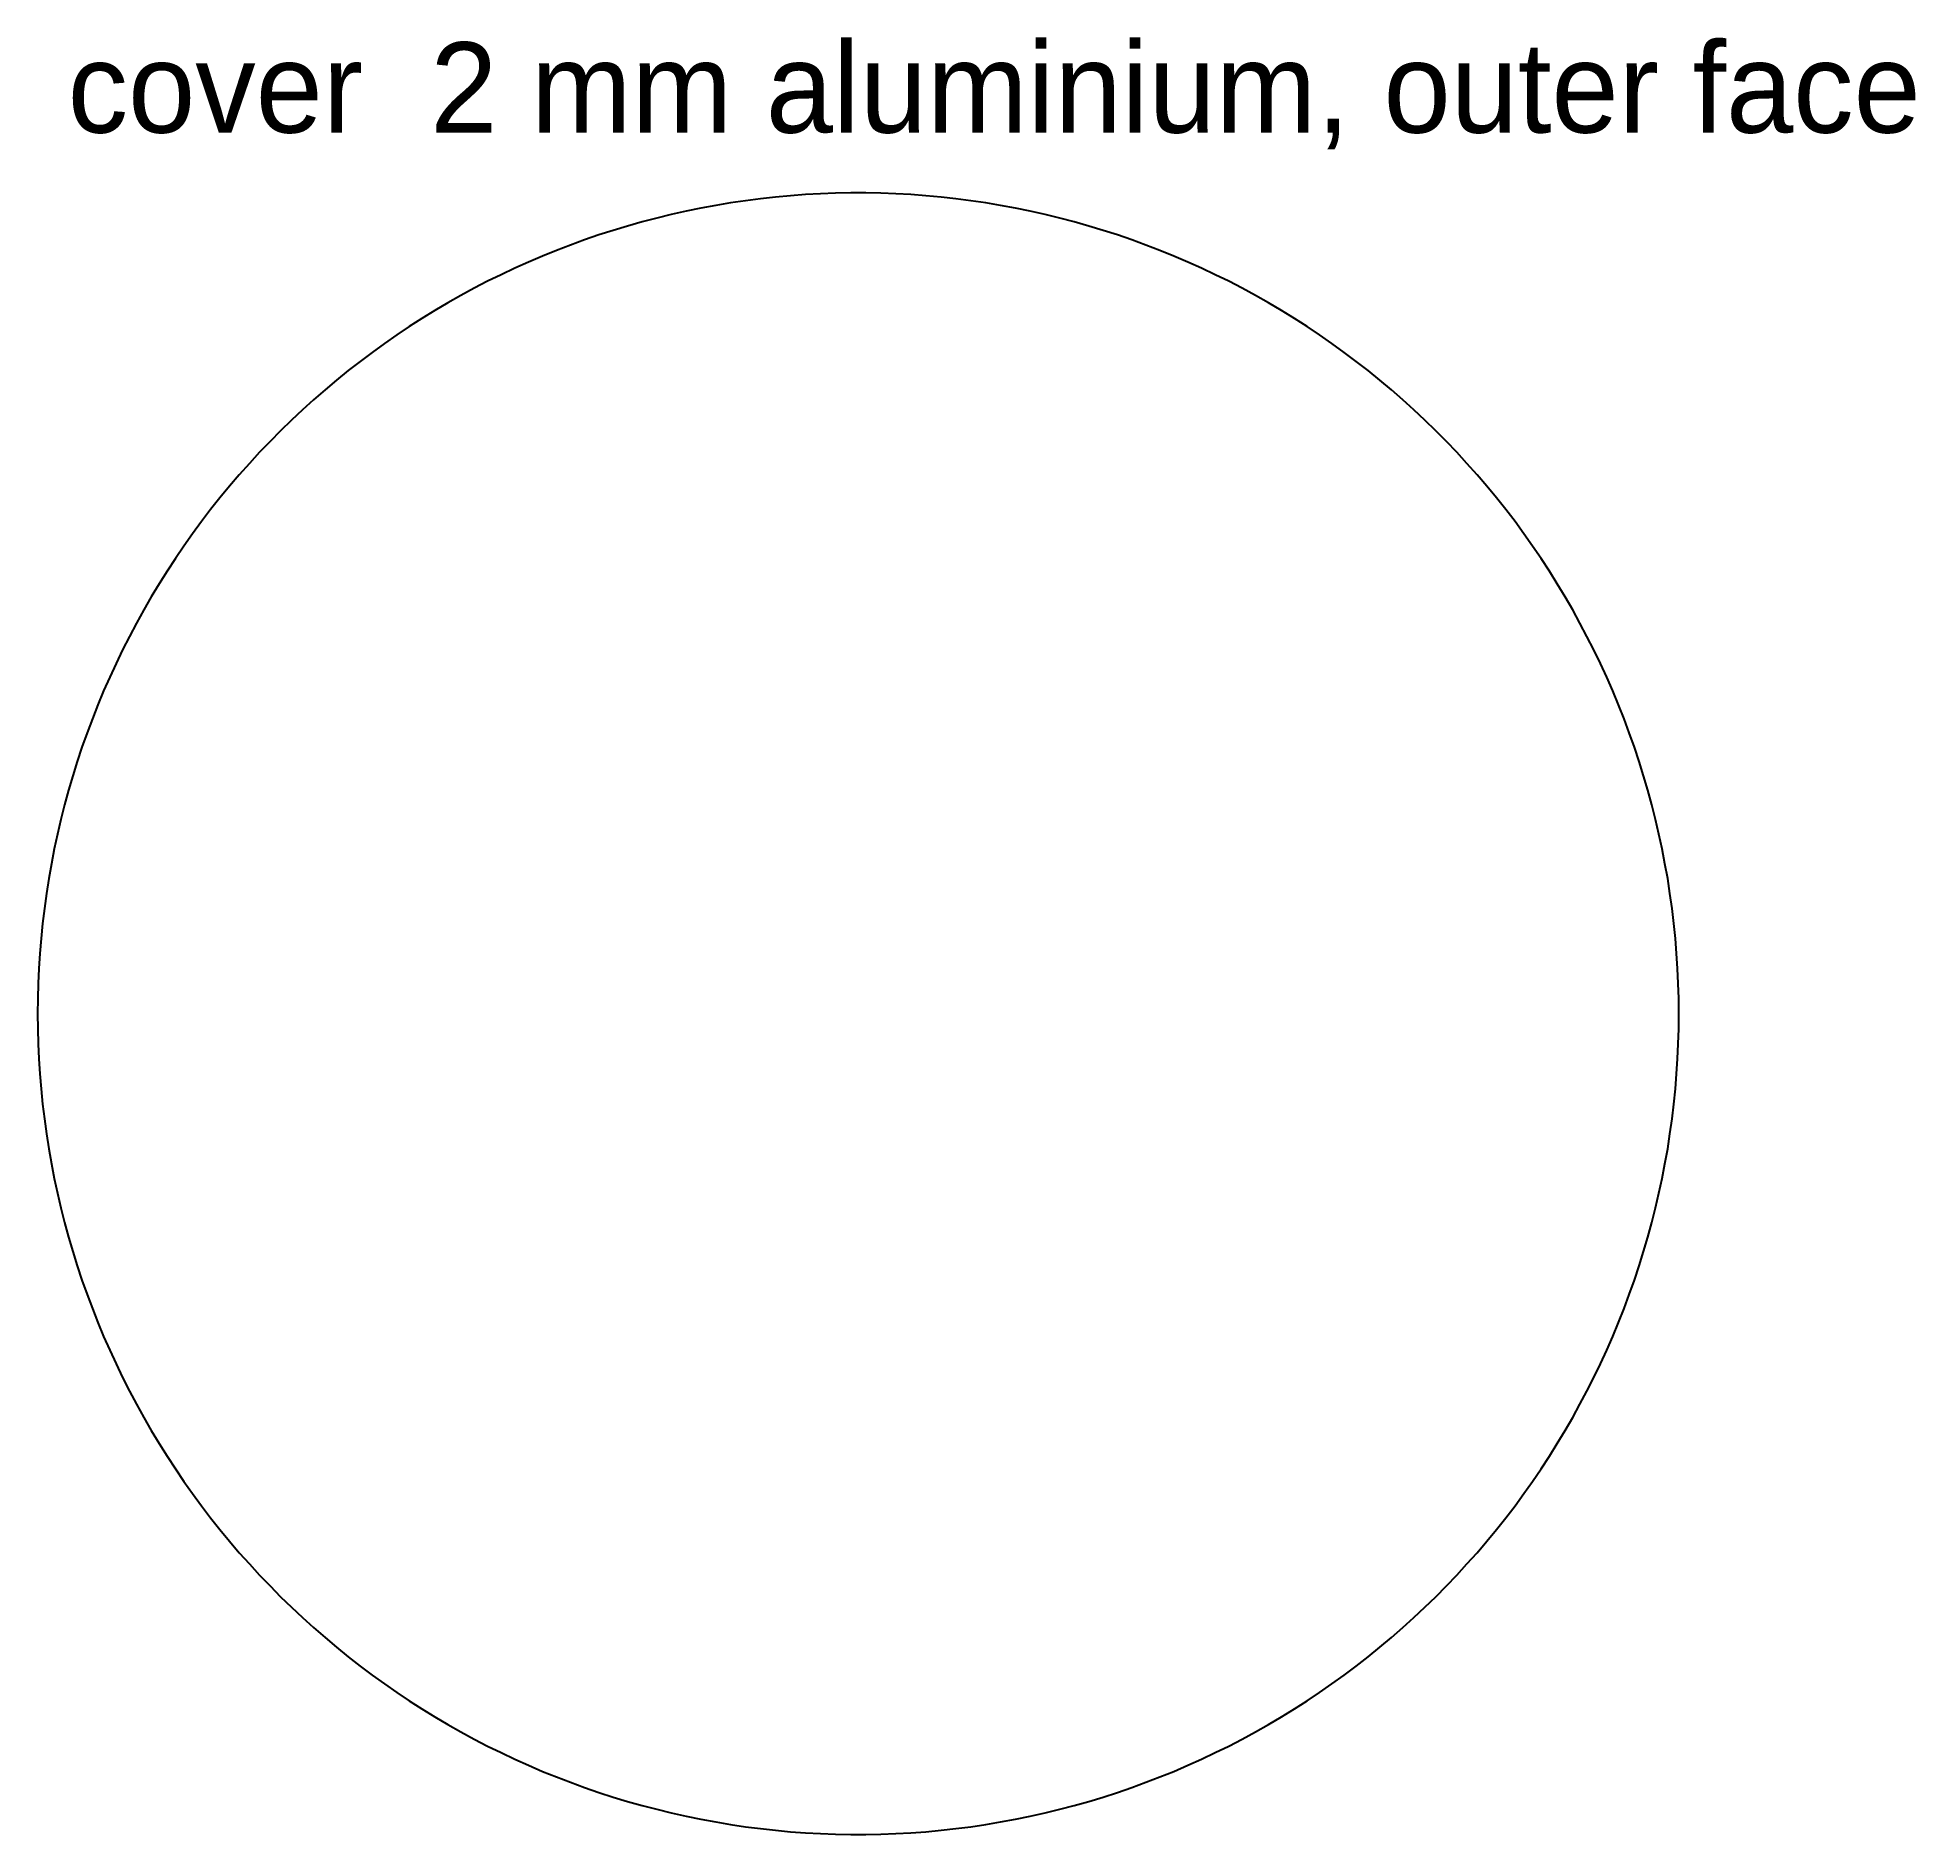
# Model space of a CAD drawing. Header units: millimetres. Extents: x 0 to 125, y 0 to 119.
import ezdxf

# ---------------------------------------------------------------- set-up
doc = ezdxf.new("R2010")
doc.units = ezdxf.units.MM
doc.layers.add('CUT_OUTSIDE', color=1, linetype='Continuous')
doc.layers.add('NOTES', color=7, linetype='Continuous')

msp = doc.modelspace()

# ---------------------------------------------------------------- linework, layer by layer
at = {"layer": 'CUT_OUTSIDE'}
msp.add_lwpolyline([(109, 54.5), (108.99, 55.5), (108.96, 56.5), (108.92, 57.5), (108.85, 58.5), (108.77, 59.5), (108.67, 60.49), (108.55, 61.49), (108.41, 62.48), (108.26, 63.47), (108.08, 64.45), (107.89, 65.44), (107.68, 66.42), (107.45, 67.39), (107.21, 68.36), (106.94, 69.33), (106.66, 70.29), (106.36, 71.24), (106.05, 72.19), (105.71, 73.14), (105.36, 74.08), (104.99, 75.01), (104.61, 75.93), (104.21, 76.85), (103.79, 77.76), (103.35, 78.66), (102.9, 79.55), (102.43, 80.44), (101.95, 81.31), (101.45, 82.18), (100.93, 83.04), (100.4, 83.89), (99.85, 84.72), (99.29, 85.55), (98.71, 86.37), (98.12, 87.18), (97.51, 87.97), (96.89, 88.76), (96.25, 89.53), (95.6, 90.29), (94.93, 91.04), (94.26, 91.78), (93.56, 92.5), (92.86, 93.21), (92.14, 93.91), (91.41, 94.59), (90.67, 95.27), (89.91, 95.92), (89.15, 96.57), (88.37, 97.2), (87.58, 97.81), (86.78, 98.41), (85.96, 99), (85.14, 99.57), (84.31, 100.12), (83.47, 100.66), (82.61, 101.19), (81.75, 101.7), (80.88, 102.19), (80, 102.67), (79.11, 103.13), (78.21, 103.57), (77.31, 104), (76.39, 104.41), (75.47, 104.8), (74.54, 105.18), (73.61, 105.54), (72.67, 105.88), (71.72, 106.21), (70.77, 106.51), (69.81, 106.8), (68.85, 107.08), (67.88, 107.33), (66.91, 107.57), (65.93, 107.79), (64.95, 107.99), (63.96, 108.17), (62.98, 108.33), (61.99, 108.48), (60.99, 108.61), (60, 108.72), (59, 108.81), (58, 108.89), (57, 108.94), (56, 108.98), (55, 109), (54, 109), (53, 108.98), (52, 108.94), (51, 108.89), (50, 108.81), (49, 108.72), (48.01, 108.61), (47.01, 108.48), (46.02, 108.33), (45.04, 108.17), (44.05, 107.99), (43.07, 107.79), (42.09, 107.57), (41.12, 107.33), (40.15, 107.08), (39.19, 106.8), (38.23, 106.51), (37.28, 106.21), (36.33, 105.88), (35.39, 105.54), (34.46, 105.18), (33.53, 104.8), (32.61, 104.41), (31.69, 104), (30.79, 103.57), (29.89, 103.13), (29, 102.67), (28.12, 102.19), (27.25, 101.7), (26.39, 101.19), (25.53, 100.66), (24.69, 100.12), (23.86, 99.57), (23.04, 99), (22.22, 98.41), (21.42, 97.81), (20.63, 97.2), (19.85, 96.57), (19.09, 95.92), (18.33, 95.27), (17.59, 94.59), (16.86, 93.91), (16.14, 93.21), (15.44, 92.5), (14.74, 91.78), (14.07, 91.04), (13.4, 90.29), (12.75, 89.53), (12.11, 88.76), (11.49, 87.97), (10.88, 87.18), (10.29, 86.37), (9.71, 85.55), (9.15, 84.72), (8.6, 83.89), (8.07, 83.04), (7.55, 82.18), (7.05, 81.31), (6.57, 80.44), (6.1, 79.55), (5.65, 78.66), (5.21, 77.76), (4.79, 76.85), (4.39, 75.93), (4.01, 75.01), (3.64, 74.08), (3.29, 73.14), (2.95, 72.19), (2.64, 71.24), (2.34, 70.29), (2.06, 69.33), (1.79, 68.36), (1.55, 67.39), (1.32, 66.42), (1.11, 65.44), (0.92, 64.45), (0.74, 63.47), (0.59, 62.48), (0.45, 61.49), (0.33, 60.49), (0.23, 59.5), (0.15, 58.5), (0.08, 57.5), (0.04, 56.5), (0.01, 55.5), (0, 54.5), (0.01, 53.5), (0.04, 52.5), (0.08, 51.5), (0.15, 50.5), (0.23, 49.5), (0.33, 48.5), (0.45, 47.51), (0.59, 46.52), (0.74, 45.53), (0.92, 44.54), (1.11, 43.56), (1.32, 42.58), (1.55, 41.6), (1.79, 40.63), (2.06, 39.67), (2.34, 38.71), (2.64, 37.75), (2.95, 36.8), (3.29, 35.86), (3.64, 34.92), (4.01, 33.99), (4.39, 33.06), (4.79, 32.15), (5.21, 31.24), (5.65, 30.34), (6.1, 29.44), (6.57, 28.56), (7.05, 27.68), (7.55, 26.82), (8.07, 25.96), (8.6, 25.11), (9.15, 24.27), (9.71, 23.44), (10.29, 22.63), (10.88, 21.82), (11.49, 21.02), (12.11, 20.24), (12.75, 19.47), (13.4, 18.7), (14.07, 17.96), (14.74, 17.22), (15.44, 16.5), (16.14, 15.78), (16.86, 15.09), (17.59, 14.4), (18.33, 13.73), (19.09, 13.07), (19.85, 12.43), (20.63, 11.8), (21.42, 11.18), (22.22, 10.58), (23.04, 10), (23.86, 9.43), (24.69, 8.87), (25.53, 8.33), (26.39, 7.81), (27.25, 7.3), (28.12, 6.81), (29, 6.33), (29.89, 5.87), (30.79, 5.43), (31.69, 5), (32.61, 4.59), (33.53, 4.19), (34.46, 3.82), (35.39, 3.46), (36.33, 3.12), (37.28, 2.79), (38.23, 2.48), (39.19, 2.19), (40.15, 1.92), (41.12, 1.67), (42.09, 1.43), (43.07, 1.21), (44.05, 1.01), (45.04, 0.83), (46.02, 0.66), (47.01, 0.51), (48.01, 0.39), (49, 0.28), (50, 0.18), (51, 0.11), (52, 0.06), (53, 0.02), (54, 0), (55, 0), (56, 0.02), (57, 0.06), (58, 0.11), (59, 0.18), (60, 0.28), (60.99, 0.39), (61.99, 0.51), (62.98, 0.66), (63.96, 0.83), (64.95, 1.01), (65.93, 1.21), (66.91, 1.43), (67.88, 1.67), (68.85, 1.92), (69.81, 2.19), (70.77, 2.48), (71.72, 2.79), (72.67, 3.12), (73.61, 3.46), (74.54, 3.82), (75.47, 4.19), (76.39, 4.59), (77.31, 5), (78.21, 5.43), (79.11, 5.87), (80, 6.33), (80.88, 6.81), (81.75, 7.3), (82.61, 7.81), (83.47, 8.33), (84.31, 8.87), (85.14, 9.43), (85.96, 10), (86.78, 10.58), (87.58, 11.18), (88.37, 11.8), (89.15, 12.43), (89.91, 13.07), (90.67, 13.73), (91.41, 14.4), (92.14, 15.09), (92.86, 15.78), (93.56, 16.5), (94.26, 17.22), (94.93, 17.96), (95.6, 18.7), (96.25, 19.47), (96.89, 20.24), (97.51, 21.02), (98.12, 21.82), (98.71, 22.63), (99.29, 23.44), (99.85, 24.27), (100.4, 25.11), (100.93, 25.96), (101.45, 26.82), (101.95, 27.68), (102.43, 28.56), (102.9, 29.44), (103.35, 30.34), (103.79, 31.24), (104.21, 32.15), (104.61, 33.06), (104.99, 33.99), (105.36, 34.92), (105.71, 35.86), (106.05, 36.8), (106.36, 37.75), (106.66, 38.71), (106.94, 39.67), (107.21, 40.63), (107.45, 41.6), (107.68, 42.58), (107.89, 43.56), (108.08, 44.54), (108.26, 45.53), (108.41, 46.52), (108.55, 47.51), (108.67, 48.5), (108.77, 49.5), (108.85, 50.5), (108.92, 51.5), (108.96, 52.5), (108.99, 53.5), (109, 54.5)], close=True, dxfattribs=at)

# ---------------------------------------------------------------- texts
at = {"layer": 'NOTES'}
msp.add_text('cover  2 mm aluminium, outer face', height=6, dxfattribs=at).set_placement((2, 113))

doc.saveas('drawing.dxf')
